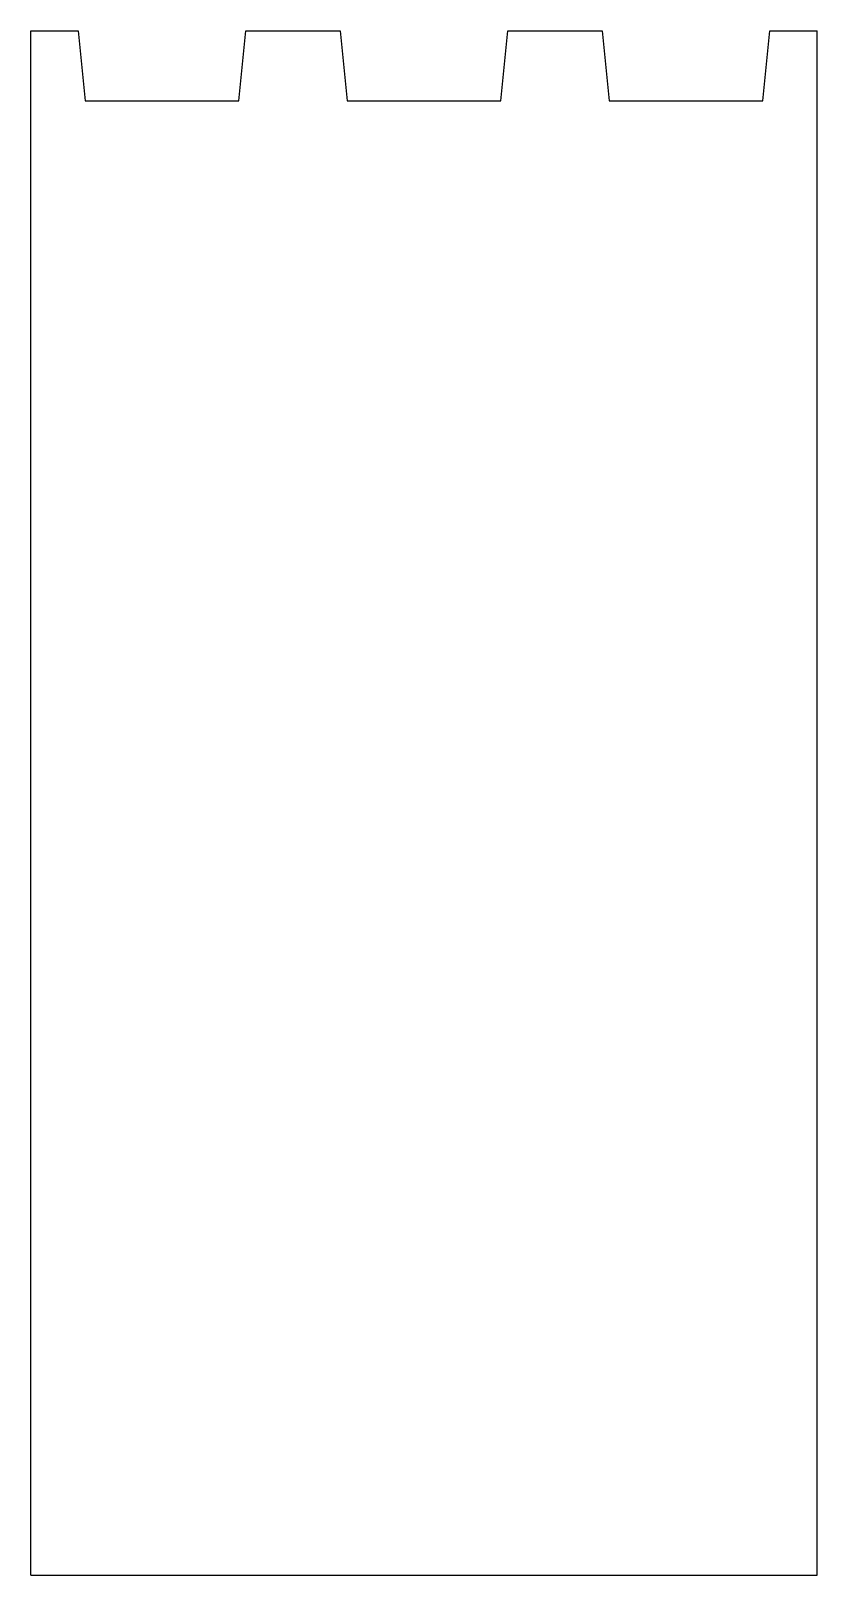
# Model space of a CAD drawing. Header units: millimetres. Extents: x -94 to 19, y -103 to 118.
import ezdxf

# ---------------------------------------------------------------- set-up
doc = ezdxf.new("R2010")
doc.units = ezdxf.units.MM

msp = doc.modelspace()

# ---------------------------------------------------------------- linework, layer by layer
at = {"color": 7, "linetype": 'Continuous', "lineweight": 25}
for p, q in [((-93.75, -103), (-93.75, 118)), ((-93.75, 118), (-87, 118)), ((-87, 118), (-86, 108)), ((-64, 108), (-63, 118)), ((-63, 118), (-49.5, 118)), ((-49.5, 118), (-48.5, 108)), ((-26.5, 108), (-25.5, 118)), ((-25.5, 118), (-12, 118)), ((-12, 118), (-11, 108)), ((11, 108), (12, 118)), ((12, 118), (18.75, 118)), ((18.75, -103), (18.75, 118)), ((-86, 108), (-64, 108)), ((-48.5, 108), (-26.5, 108)), ((-11, 108), (11, 108)), ((-93.75, -103), (18.75, -103))]:
    msp.add_line(p, q, dxfattribs=at)

doc.saveas('drawing.dxf')
